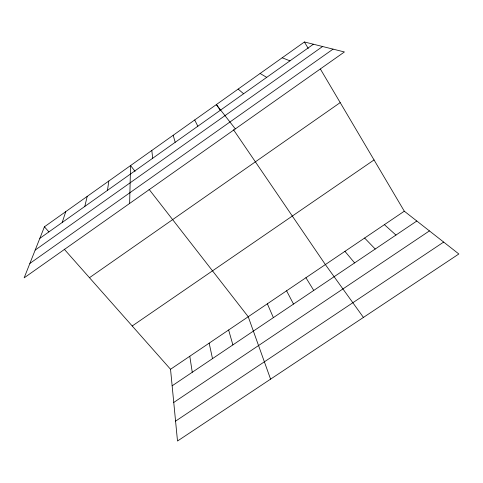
<?xml version="1.0" encoding="UTF-8"?>
<svg xmlns="http://www.w3.org/2000/svg" width="483" height="483" viewBox="0 0 483 483"><rect width="100%" height="100%" fill="white"/><g stroke="black" fill="none" stroke-linecap="round" stroke-linejoin="round"><path stroke-width="0.72" d="M129.637 203.44L130.567 165.566L135.071 171.356M107.492 190.338L108.814 181.028M84.785 206.452L87.212 196.388M62.229 222.452L65.742 211.645M44.418 226.805L24.15 277.84L344.421 51.959L304.417 41.979L44.418 226.805L48.898 231.87M39.829 238.348L313.401 44.225M35.174 250.079L322.572 46.507M29.868 263.434L333.059 49.127M89.47 277.701L340.201 102.607M132.209 325.983L374.047 159.939M170.535 369.272L404.307 211.198L458.85 253.986L177.502 441.021L170.535 369.272L64.209 249.168M172.141 385.814L416.817 221.009M173.753 402.442L429.429 230.904M175.571 421.134L443.66 242.068M282.187 57.779L289.969 60.846M260.108 73.476L266.701 77.358M238.167 89.077L243.589 93.762M384.402 224.655L395.957 235.064M364.617 238.034L375.225 249.029M344.94 251.335L354.613 262.915M235.324 128.901L216.366 104.569L220.55 110.704M149.054 189.324L248.226 316.733L270.583 379.143M363.427 317.416L325.373 264.569L233.518 129.746M305.926 277.719L313.757 290.434M304.417 41.979L308.251 48.481M320.416 69.087L404.307 211.198M286.582 290.796L293.507 304.067M194.709 119.965L197.837 126.226M267.347 303.801L273.378 317.627M173.192 135.264L175.19 142.298M228.634 329.986L232.878 344.904M209.157 343.153L212.508 358.627M189.789 356.249L192.264 372.26M151.807 150.461L152.7 158.255"/></g></svg>
